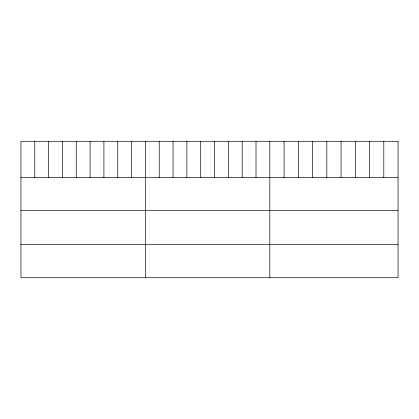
<?xml version="1.0" encoding="UTF-8"?>
<svg xmlns="http://www.w3.org/2000/svg" width="419" height="419" viewBox="0 0 419 419"><rect width="100%" height="100%" fill="white"/><g stroke="black" fill="none" stroke-linecap="round" stroke-linejoin="round"><path stroke-width="0.63" d="M20.95 177.625L398.05 177.625M20.95 210.657L398.05 210.657M20.95 244.691L398.05 244.691M383.804 141.282L383.804 177.625M369.558 141.282L369.558 177.625M355.312 141.282L355.312 177.625M341.066 141.282L341.066 177.625M326.82 141.282L326.82 177.625M312.574 141.282L312.574 177.625M298.328 141.282L298.328 177.625M284.082 141.282L284.082 177.625M269.836 141.282L269.836 277.718M256.009 141.282L256.009 177.625M242.182 141.282L242.182 177.625M228.355 141.282L228.355 177.625M214.528 141.282L214.528 177.625M200.701 141.282L200.701 177.625M186.874 141.282L186.874 177.625M173.047 141.282L173.047 177.625M159.22 141.282L159.22 177.625M145.393 141.282L145.393 277.718M131.566 141.282L131.566 177.625M117.739 141.282L117.739 177.625M103.912 141.282L103.912 177.625M90.085 141.282L90.085 177.625M76.258 141.282L76.258 177.625M62.431 141.282L62.431 177.625M48.604 141.282L48.604 177.625M34.777 141.282L34.777 177.625M398.05 141.282L20.95 141.282L20.95 277.718L398.05 277.718L398.05 141.282"/></g></svg>
